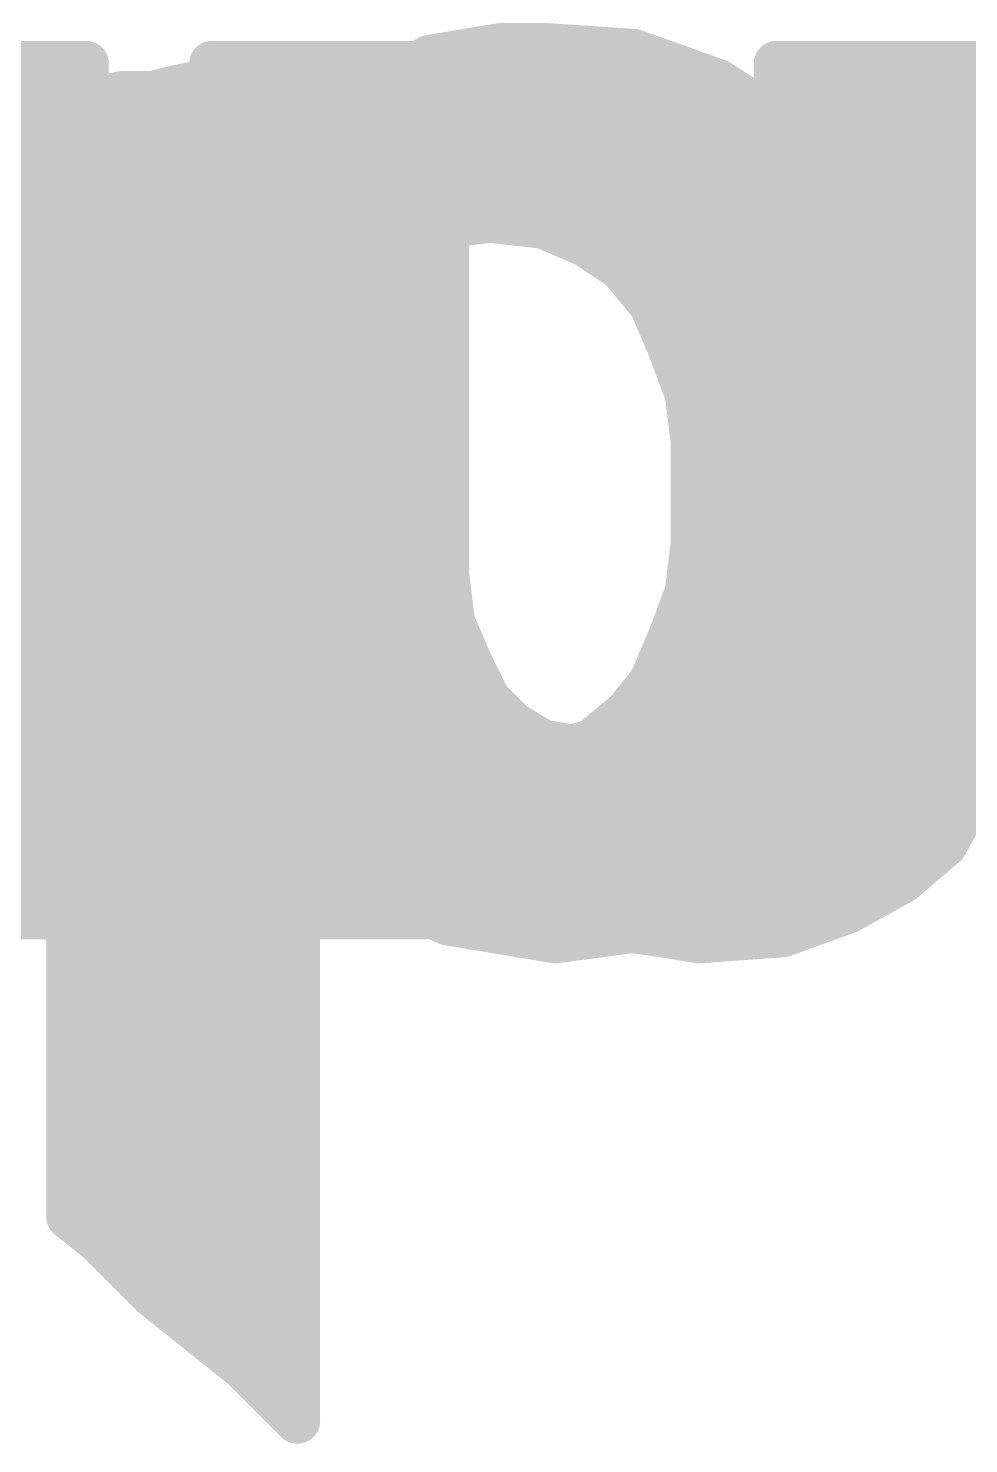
# Model space of a CAD drawing. Extents: x -29 to 78, y -12 to 55.
# Drawn here: x 13.653 to 15.219, y 16.318 to 18.675 of the extents above; entities that cross this region are included whole.
import ezdxf

# ---------------------------------------------------------------- set-up
doc = ezdxf.new("R2010")
doc.units = 0
doc.layers.add('21', color=41, linetype='CONTINUOUS')
doc.layers.add('22', color=40, linetype='CONTINUOUS')

msp = doc.modelspace()

# ---------------------------------------------------------------- linework, layer by layer
at = {"layer": '21', "const_width": 0.0762}
for points in [[(14.321, 18.626), (14.441, 18.646)], [(14.441, 18.646), (14.511, 18.646)], [(14.511, 18.646), (14.661, 18.636)], [(14.661, 18.636), (14.801, 18.586)], [(13.991, 18.596), (14.091, 18.616)], [(14.091, 18.616), (14.091, 18.436)], [(14.221, 18.566), (14.321, 18.626)], [(13.901, 18.576), (13.951, 18.586)], [(13.951, 18.586), (13.991, 18.596)], [(13.9782, 18.5928), (14.091, 18.5928)], [(14.2657, 18.5928), (14.782, 18.5928)], [(14.801, 18.586), (14.911, 18.516)], [(13.761, 18.556), (13.811, 18.566)], [(13.811, 18.566), (13.861, 18.566)], [(13.861, 18.566), (13.901, 18.576)], [(14.171, 18.526), (14.221, 18.566)], [(13.721, 18.546), (13.761, 18.556)], [(13.721, 16.696), (13.721, 18.546)], [(13.721, 18.5166), (14.091, 18.5166)], [(14.131, 18.486), (14.171, 18.526)], [(14.1616, 18.5166), (14.9101, 18.5166)], [(14.911, 18.516), (15.001, 18.416)], [(14.091, 18.436), (14.131, 18.486)], [(13.721, 18.4404), (14.091, 18.4404)], [(14.0945, 18.4404), (14.979, 18.4404)], [(15.001, 18.416), (15.071, 18.306)], [(13.721, 18.3642), (15.034, 18.3642)], [(14.421, 18.356), (14.341, 18.346)], [(14.511, 18.346), (14.421, 18.356)], [(14.341, 18.346), (14.261, 18.316)], [(14.581, 18.316), (14.511, 18.346)], [(14.261, 18.316), (14.211, 18.276)], [(14.641, 18.276), (14.581, 18.316)], [(15.071, 18.306), (15.111, 18.176)], [(13.721, 18.288), (14.226, 18.288)], [(14.623, 18.288), (15.0765, 18.288)], [(14.211, 18.276), (14.161, 18.216)], [(14.691, 18.216), (14.641, 18.276)], [(13.721, 18.2118), (14.1592, 18.2118)], [(14.161, 18.216), (14.131, 18.146)], [(14.721, 18.146), (14.691, 18.216)], [(14.6928, 18.2118), (15.1, 18.2118)], [(15.111, 18.176), (15.141, 18.036)], [(14.131, 18.146), (14.101, 18.066)], [(14.751, 18.066), (14.721, 18.146)], [(13.721, 18.1356), (14.1271, 18.1356)], [(14.7249, 18.1356), (15.1197, 18.1356)], [(14.101, 18.066), (14.091, 17.986)], [(14.761, 17.986), (14.751, 18.066)], [(13.721, 18.0594), (14.1002, 18.0594)], [(14.7518, 18.0594), (15.136, 18.0594)], [(15.141, 18.036), (15.151, 17.886)], [(13.721, 17.9832), (14.091, 17.9832)], [(14.091, 17.986), (14.091, 17.816)], [(14.761, 17.896), (14.761, 17.986)], [(14.761, 17.9832), (15.1445, 17.9832)], [(13.721, 17.907), (14.091, 17.907)], [(14.761, 17.907), (15.1496, 17.907)], [(14.761, 17.816), (14.761, 17.896)], [(14.761, 17.896), (15.151, 17.886)], [(15.151, 17.886), (14.761, 17.896)], [(15.151, 17.886), (15.141, 17.746)], [(13.721, 17.8308), (14.091, 17.8308)], [(14.761, 17.8308), (15.1471, 17.8308)], [(14.091, 17.816), (14.131, 17.656)], [(14.751, 17.736), (14.761, 17.816)], [(13.721, 17.7546), (14.1064, 17.7546)], [(14.721, 17.656), (14.751, 17.736)], [(14.7533, 17.7546), (15.1416, 17.7546)], [(15.141, 17.746), (15.111, 17.616)], [(13.721, 17.6784), (14.1254, 17.6784)], [(14.7294, 17.6784), (15.1254, 17.6784)], [(14.131, 17.656), (14.161, 17.586)], [(14.691, 17.586), (14.721, 17.656)], [(15.061, 17.496), (14.721, 17.656)], [(14.721, 17.656), (15.061, 17.496)], [(13.721, 17.6022), (14.1541, 17.6022)], [(14.6979, 17.6022), (14.8353, 17.6022)], [(14.8353, 17.6022), (15.1052, 17.6022)], [(15.111, 17.616), (15.061, 17.496)], [(14.161, 17.586), (14.211, 17.536)], [(14.651, 17.536), (14.691, 17.586)], [(13.721, 17.526), (14.223, 17.526)], [(14.211, 17.536), (14.271, 17.486)], [(14.591, 17.486), (14.651, 17.536)], [(14.639, 17.526), (14.9973, 17.526)], [(14.9973, 17.526), (15.0735, 17.526)], [(14.271, 17.486), (14.341, 17.466)], [(14.511, 17.466), (14.591, 17.486)], [(15.061, 17.496), (15.001, 17.386)], [(14.341, 17.466), (14.431, 17.456)], [(14.431, 17.456), (14.511, 17.466)], [(13.721, 17.4498), (15.0358, 17.4498)], [(15.001, 17.386), (14.911, 17.296)], [(13.721, 17.3736), (14.101, 17.3736)], [(14.111, 17.376), (14.101, 17.376)], [(14.101, 17.376), (14.101, 16.356)], [(14.191, 17.276), (14.111, 17.376)], [(14.1129, 17.3736), (14.9886, 17.3736)], [(13.721, 17.2974), (14.101, 17.2974)], [(14.1739, 17.2974), (14.9124, 17.2974)], [(14.911, 17.296), (14.801, 17.216)], [(14.291, 17.216), (14.191, 17.276)], [(13.721, 17.2212), (14.101, 17.2212)], [(14.2823, 17.2212), (14.8082, 17.2212)], [(14.351, 17.186), (14.291, 17.216)], [(14.801, 17.216), (14.681, 17.176)], [(14.531, 17.156), (14.351, 17.186)], [(14.681, 17.176), (14.531, 17.156)], [(13.721, 17.145), (14.101, 17.145)], [(13.721, 17.0688), (14.101, 17.0688)], [(13.721, 16.9926), (14.101, 16.9926)], [(13.721, 16.9164), (14.101, 16.9164)], [(13.721, 16.8402), (14.101, 16.8402)], [(13.721, 16.764), (14.101, 16.764)], [(13.771, 16.656), (13.721, 16.696)], [(13.7313, 16.6878), (14.101, 16.6878)], [(13.861, 16.566), (13.771, 16.656)], [(13.8154, 16.6116), (14.101, 16.6116)], [(14.011, 16.446), (13.861, 16.566)], [(13.8993, 16.5354), (14.101, 16.5354)], [(13.9945, 16.4592), (14.101, 16.4592)], [(14.101, 16.356), (14.011, 16.446)], [(14.074, 16.383), (14.101, 16.383)]]:
    msp.add_lwpolyline(points, dxfattribs=at)
at = {"layer": '21', "const_width": 0.0381}
for points in [[(14.441, 18.6651, 1), (14.441, 18.627)], [(14.4441, 18.6272, 1), (14.4379, 18.6648)], [(14.5123, 18.665, 1), (14.5097, 18.627)], [(14.511, 18.627, 1), (14.511, 18.6651)], [(14.6674, 18.6539, 1), (14.6546, 18.6181)], [(14.6597, 18.617, 1), (14.6623, 18.655)], [(14.1101, 18.616, 1), (14.072, 18.616)], [(14.0947, 18.5973, 1), (14.0873, 18.6347)], [(14.3179, 18.6448, 1), (14.3241, 18.6072)], [(14.3308, 18.6097, 1), (14.3112, 18.6423)], [(13.9464, 18.6045, 1), (13.9556, 18.5675)], [(13.9547, 18.5673, 1), (13.9473, 18.6047)], [(13.9782, 18.6119, 1), (13.9782, 18.5738)], [(13.9873, 18.6147, 1), (13.9947, 18.5773)], [(13.9956, 18.5775, 1), (13.9864, 18.6145)], [(14.091, 18.5738, 1), (14.091, 18.6119)], [(14.2657, 18.6119, 1), (14.2657, 18.5738)], [(14.8112, 18.6021, 1), (14.7908, 18.5699)], [(14.782, 18.5738, 1), (14.782, 18.6119)], [(14.7946, 18.5681, 1), (14.8074, 18.6039)], [(13.811, 18.5851, 1), (13.811, 18.547)], [(13.8147, 18.5473, 1), (13.8073, 18.5847)], [(13.8564, 18.5845, 1), (13.8656, 18.5475)], [(13.861, 18.547, 1), (13.861, 18.5851)], [(13.8973, 18.5947, 1), (13.9047, 18.5573)], [(13.9056, 18.5575, 1), (13.8964, 18.5945)], [(14.2112, 18.5823, 1), (14.2308, 18.5497)], [(14.2329, 18.5511, 1), (14.2091, 18.5809)], [(13.7401, 18.546, 1), (13.702, 18.546)], [(13.7164, 18.5645, 1), (13.7256, 18.5275)], [(13.7573, 18.5747, 1), (13.7647, 18.5373)], [(13.7656, 18.5375, 1), (13.7564, 18.5745)], [(13.721, 18.5357, 1), (13.721, 18.4976)], [(14.091, 18.4976, 1), (14.091, 18.5357)], [(14.1616, 18.5357, 1), (14.1616, 18.4976)], [(14.1591, 18.5409, 1), (14.1829, 18.5111)], [(14.1845, 18.5125, 1), (14.1575, 18.5395)], [(14.9252, 18.5287, 1), (14.8968, 18.5033)], [(14.9101, 18.4976, 1), (14.9101, 18.5357)], [(14.9008, 18.4999, 1), (14.9212, 18.5321)], [(14.1175, 18.4995, 1), (14.1445, 18.4725)], [(14.1459, 18.4741, 1), (14.1161, 18.4979)], [(13.721, 18.4595, 1), (13.721, 18.4214)], [(14.0761, 18.4479, 1), (14.1059, 18.4241)], [(14.0945, 18.4595, 1), (14.0945, 18.4214)], [(14.091, 18.4214, 1), (14.091, 18.4595)], [(14.979, 18.4214, 1), (14.979, 18.4595)], [(14.072, 18.436, 1), (14.1101, 18.436)], [(15.0171, 18.4262, 1), (14.9849, 18.4058)], [(14.9868, 18.4033, 1), (15.0152, 18.4287)], [(13.721, 18.3833, 1), (13.721, 18.3452)], [(14.4231, 18.3749, 1), (14.4189, 18.3371)], [(14.4234, 18.3371, 1), (14.4186, 18.3749)], [(15.034, 18.3452, 1), (15.034, 18.3833)], [(14.3386, 18.3649, 1), (14.3434, 18.3271)], [(14.3477, 18.3282, 1), (14.3343, 18.3638)], [(14.5185, 18.3635, 1), (14.5035, 18.3285)], [(14.5089, 18.3271, 1), (14.5131, 18.3649)], [(14.2543, 18.3338, 1), (14.2677, 18.2982)], [(14.2729, 18.3011, 1), (14.2491, 18.3309)], [(14.5916, 18.3319, 1), (14.5704, 18.3001)], [(14.5735, 18.2985, 1), (14.5885, 18.3335)], [(15.0892, 18.3116, 1), (15.0528, 18.3004)], [(13.721, 18.3071, 1), (13.721, 18.269)], [(14.226, 18.269, 1), (14.226, 18.3071)], [(14.623, 18.3071, 1), (14.623, 18.269)], [(15.0549, 18.2958, 1), (15.0871, 18.3162)], [(15.0765, 18.269, 1), (15.0765, 18.3071)], [(14.1991, 18.2909, 1), (14.2229, 18.2611)], [(14.2256, 18.2638, 1), (14.1964, 18.2882)], [(14.6556, 18.2882, 1), (14.6264, 18.2638)], [(14.6304, 18.2601, 1), (14.6516, 18.2919)], [(13.721, 18.2309, 1), (13.721, 18.1928)], [(14.1464, 18.2282, 1), (14.1756, 18.2038)], [(14.1785, 18.2085, 1), (14.1435, 18.2235)], [(14.1592, 18.1928, 1), (14.1592, 18.2309)], [(14.7085, 18.2235, 1), (14.6735, 18.2085)], [(14.6928, 18.2309, 1), (14.6928, 18.1928)], [(14.6764, 18.2038, 1), (14.7056, 18.2282)], [(15.1, 18.1928, 1), (15.1, 18.2309)], [(15.1296, 18.18, 1), (15.0924, 18.172)], [(15.0928, 18.1704, 1), (15.1292, 18.1816)], [(14.1488, 18.1393, 1), (14.1132, 18.1527)], [(14.7388, 18.1527, 1), (14.7032, 18.1393)], [(13.721, 18.1547, 1), (13.721, 18.1166)], [(14.1135, 18.1535, 1), (14.1485, 18.1385)], [(14.1271, 18.1166, 1), (14.1271, 18.1547)], [(14.7035, 18.1385, 1), (14.7385, 18.1535)], [(14.7249, 18.1547, 1), (14.7249, 18.1166)], [(15.1197, 18.1166, 1), (15.1197, 18.1547)], [(14.1199, 18.0636, 1), (14.0821, 18.0684)], [(14.7699, 18.0684, 1), (14.7321, 18.0636)], [(13.721, 18.0785, 1), (13.721, 18.0404)], [(14.0832, 18.0727, 1), (14.1188, 18.0593)], [(14.1002, 18.0404, 1), (14.1002, 18.0785)], [(14.7518, 18.0785, 1), (14.7518, 18.0404)], [(14.7332, 18.0593, 1), (14.7688, 18.0727)], [(15.136, 18.0404, 1), (15.136, 18.0785)], [(15.16, 18.0373, 1), (15.122, 18.0347)], [(15.1224, 18.032, 1), (15.1596, 18.04)], [(13.721, 18.0023, 1), (13.721, 17.9642)], [(14.1101, 17.986, 1), (14.072, 17.986)], [(14.091, 17.9642, 1), (14.091, 18.0023)], [(14.761, 18.0023, 1), (14.761, 17.9642)], [(14.7801, 17.986, 1), (14.742, 17.986)], [(15.1445, 17.9642, 1), (15.1445, 18.0023)], [(14.0721, 17.9884, 1), (14.1099, 17.9836)], [(14.7421, 17.9836, 1), (14.7799, 17.9884)], [(13.721, 17.9261, 1), (13.721, 17.888)], [(14.091, 17.888, 1), (14.091, 17.9261)], [(14.761, 17.9261, 1), (14.761, 17.888)], [(15.1496, 17.888, 1), (15.1496, 17.9261)], [(14.7615, 17.915, 1), (14.7605, 17.877)], [(14.7615, 17.915, 1), (14.7605, 17.877)], [(14.7801, 17.896, 1), (14.742, 17.896)], [(14.742, 17.896, 1), (14.7801, 17.896)], [(15.17, 17.8846, 1), (15.132, 17.8874)], [(15.1505, 17.867, 1), (15.1515, 17.905)], [(15.1505, 17.867, 1), (15.1515, 17.905)], [(15.132, 17.8847, 1), (15.17, 17.8873)], [(13.721, 17.8498, 1), (13.721, 17.8117)], [(14.091, 17.8117, 1), (14.091, 17.8498)], [(14.761, 17.8498, 1), (14.761, 17.8117)], [(15.1471, 17.8117, 1), (15.1471, 17.8498)], [(14.1095, 17.8206, 1), (14.0725, 17.8114)], [(14.7799, 17.8136, 1), (14.7421, 17.8184)], [(14.072, 17.816, 1), (14.1101, 17.816)], [(14.742, 17.816, 1), (14.7801, 17.816)], [(13.721, 17.7736, 1), (13.721, 17.7355)], [(14.1064, 17.7355, 1), (14.1064, 17.7736)], [(14.7688, 17.7293, 1), (14.7332, 17.7427)], [(14.7533, 17.7736, 1), (14.7533, 17.7355)], [(15.1596, 17.7417, 1), (15.1224, 17.7503)], [(15.1416, 17.7355, 1), (15.1416, 17.7736)], [(14.7321, 17.7384, 1), (14.7699, 17.7336)], [(15.122, 17.7474, 1), (15.16, 17.7446)], [(13.721, 17.6974, 1), (13.721, 17.6593)], [(14.1254, 17.6593, 1), (14.1254, 17.6974)], [(14.7294, 17.6974, 1), (14.7294, 17.6593)], [(15.1254, 17.6593, 1), (15.1254, 17.6974)], [(14.1485, 17.6635, 1), (14.1135, 17.6485)], [(14.1125, 17.6514, 1), (14.1495, 17.6606)], [(14.7291, 17.6732, 1), (14.7129, 17.6388)], [(14.7291, 17.6732, 1), (14.7129, 17.6388)], [(14.7032, 17.6627, 1), (14.7388, 17.6493)], [(14.7385, 17.6485, 1), (14.7035, 17.6635)], [(13.721, 17.6212, 1), (13.721, 17.5831)], [(14.1541, 17.5831, 1), (14.1541, 17.6212)], [(14.6979, 17.6212, 1), (14.6979, 17.5831)], [(14.8353, 17.6212, 1), (14.8353, 17.5831)], [(14.8353, 17.5831, 1), (14.8353, 17.6212)], [(15.0924, 17.6203, 1), (15.1296, 17.6117)], [(15.1286, 17.6087, 1), (15.0934, 17.6233)], [(15.1052, 17.5831, 1), (15.1052, 17.6212)], [(14.1745, 17.5995, 1), (14.1475, 17.5725)], [(14.1435, 17.5785, 1), (14.1785, 17.5935)], [(14.6735, 17.5935, 1), (14.7085, 17.5785)], [(14.7059, 17.5741, 1), (14.6761, 17.5979)], [(13.721, 17.545, 1), (13.721, 17.5069)], [(14.2232, 17.5506, 1), (14.1988, 17.5214)], [(14.1975, 17.5225, 1), (14.2245, 17.5495)], [(14.223, 17.5069, 1), (14.223, 17.545)], [(14.639, 17.545, 1), (14.639, 17.5069)], [(14.6361, 17.5479, 1), (14.6659, 17.5241)], [(14.6632, 17.5214, 1), (14.6388, 17.5506)], [(14.9973, 17.545, 1), (14.9973, 17.5069)], [(14.9973, 17.5069, 1), (14.9973, 17.545)], [(15.0735, 17.5069, 1), (15.0735, 17.545)], [(14.2762, 17.5043, 1), (14.2658, 17.4677)], [(14.2588, 17.4714, 1), (14.2832, 17.5006)], [(14.5788, 17.5006, 1), (14.6032, 17.4714)], [(14.5956, 17.4675, 1), (14.5864, 17.5045)], [(15.0434, 17.5033, 1), (15.0786, 17.4887)], [(15.0777, 17.4869, 1), (15.0443, 17.5051)], [(15.0529, 17.4788, 1), (15.0691, 17.5132)], [(15.0529, 17.4788, 1), (15.0691, 17.5132)], [(14.3431, 17.4849, 1), (14.3389, 17.4471)], [(14.3358, 17.4477, 1), (14.3462, 17.4843)], [(14.4286, 17.4749, 1), (14.4334, 17.4371)], [(14.4289, 17.4371, 1), (14.4331, 17.4749)], [(14.5064, 17.4845, 1), (14.5156, 17.4475)], [(14.5134, 17.4471, 1), (14.5086, 17.4849)], [(13.721, 17.4688, 1), (13.721, 17.4307)], [(15.0358, 17.4307, 1), (15.0358, 17.4688)], [(15.0145, 17.3725, 1), (14.9875, 17.3995)], [(13.721, 17.3926, 1), (13.721, 17.3545)], [(14.101, 17.3951, 1), (14.101, 17.357)], [(14.1201, 17.376, 1), (14.082, 17.376)], [(14.1259, 17.3879, 1), (14.0961, 17.3641)], [(14.1129, 17.3926, 1), (14.1129, 17.3545)], [(14.101, 17.3545, 1), (14.101, 17.3926)], [(14.111, 17.357, 1), (14.111, 17.3951)], [(14.9843, 17.3951, 1), (15.0177, 17.3769)], [(14.9886, 17.3545, 1), (14.9886, 17.3926)], [(13.721, 17.3164, 1), (13.721, 17.2783)], [(14.101, 17.2783, 1), (14.101, 17.3164)], [(14.1739, 17.3164, 1), (14.1739, 17.2783)], [(14.8975, 17.3095, 1), (14.9245, 17.2825)], [(14.9222, 17.2806, 1), (14.8998, 17.3114)], [(14.9124, 17.2783, 1), (14.9124, 17.3164)], [(14.2008, 17.2923, 1), (14.1812, 17.2597)], [(14.1761, 17.2641, 1), (14.2059, 17.2879)], [(13.721, 17.2402, 1), (13.721, 17.2021)], [(14.101, 17.2021, 1), (14.101, 17.2402)], [(14.2823, 17.2402, 1), (14.2823, 17.2021)], [(14.8082, 17.2021, 1), (14.8082, 17.2402)], [(14.2995, 17.233, 1), (14.2825, 17.199)], [(14.2812, 17.1997, 1), (14.3008, 17.2323)], [(14.7898, 17.2314, 1), (14.8122, 17.2006)], [(14.807, 17.1979, 1), (14.795, 17.2341)], [(14.3541, 17.2048, 1), (14.3479, 17.1672)], [(14.3425, 17.169, 1), (14.3595, 17.203)], [(14.675, 17.1941, 1), (14.687, 17.1579)], [(14.6835, 17.1571, 1), (14.6785, 17.1949)], [(14.5285, 17.1749, 1), (14.5335, 17.1371)], [(14.5279, 17.1372, 1), (14.5341, 17.1748)], [(13.721, 17.164, 1), (13.721, 17.1259)], [(14.101, 17.1259, 1), (14.101, 17.164)], [(13.721, 17.0878, 1), (13.721, 17.0497)], [(14.101, 17.0497, 1), (14.101, 17.0878)], [(13.721, 17.0116, 1), (13.721, 16.9735)], [(14.101, 16.9735, 1), (14.101, 17.0116)], [(13.721, 16.9354, 1), (13.721, 16.8973)], [(14.101, 16.8973, 1), (14.101, 16.9354)], [(13.721, 16.8592, 1), (13.721, 16.8211)], [(14.101, 16.8211, 1), (14.101, 16.8592)], [(13.721, 16.783, 1), (13.721, 16.7449)], [(14.101, 16.7449, 1), (14.101, 16.783)], [(13.7329, 16.7109, 1), (13.7091, 16.6811)], [(13.702, 16.696, 1), (13.7401, 16.696)], [(13.7313, 16.7068, 1), (13.7313, 16.6687)], [(14.101, 16.6687, 1), (14.101, 16.7068)], [(13.7845, 16.6695, 1), (13.7575, 16.6425)], [(13.7591, 16.6411, 1), (13.7829, 16.6709)], [(13.8154, 16.6306, 1), (13.8154, 16.5925)], [(14.101, 16.5925, 1), (14.101, 16.6306)], [(13.8729, 16.5809, 1), (13.8491, 16.5511)], [(13.8475, 16.5525, 1), (13.8745, 16.5795)], [(13.8993, 16.5544, 1), (13.8993, 16.5163)], [(14.101, 16.5163, 1), (14.101, 16.5544)], [(13.9945, 16.4782, 1), (13.9945, 16.4401)], [(14.0245, 16.4595, 1), (13.9975, 16.4325)], [(13.9991, 16.4311, 1), (14.0229, 16.4609)], [(14.101, 16.4401, 1), (14.101, 16.4782)], [(14.074, 16.402, 1), (14.074, 16.3639)], [(14.101, 16.3639, 1), (14.101, 16.402)], [(14.0875, 16.3425, 1), (14.1145, 16.3695)], [(14.082, 16.356, 1), (14.1201, 16.356)]]:
    msp.add_lwpolyline(points, format="xyb", dxfattribs=at)
at = {"layer": '22', "const_width": 0.0762}
for points in [[(13.749, 18.616), (13.379, 18.616)], [(13.749, 17.196), (13.749, 18.616)], [(14.349, 18.616), (13.959, 18.616)], [(13.959, 18.616), (13.959, 17.196)], [(14.349, 17.766), (14.349, 18.616)], [(15.279, 18.616), (14.899, 18.616)], [(14.899, 18.616), (14.899, 17.816)], [(13.379, 18.5928), (13.749, 18.5928)], [(13.959, 18.5928), (14.349, 18.5928)], [(14.899, 18.5928), (15.279, 18.5928)], [(13.379, 18.5166), (13.749, 18.5166)], [(13.959, 18.5166), (14.349, 18.5166)], [(14.899, 18.5166), (15.279, 18.5166)], [(13.379, 18.4404), (13.749, 18.4404)], [(13.959, 18.4404), (14.349, 18.4404)], [(14.899, 18.4404), (15.279, 18.4404)], [(12.4665, 18.3642), (13.749, 18.3642)], [(13.959, 18.3642), (14.349, 18.3642)], [(14.899, 18.3642), (15.279, 18.3642)], [(13.2554, 18.288), (13.749, 18.288)], [(13.959, 18.288), (14.349, 18.288)], [(14.899, 18.288), (15.279, 18.288)], [(13.3095, 18.2118), (13.749, 18.2118)], [(13.959, 18.2118), (14.349, 18.2118)], [(14.899, 18.2118), (15.279, 18.2118)], [(13.3449, 18.1356), (13.749, 18.1356)], [(13.959, 18.1356), (14.349, 18.1356)], [(14.899, 18.1356), (15.279, 18.1356)], [(13.3564, 18.0594), (13.749, 18.0594)], [(13.959, 18.0594), (14.349, 18.0594)], [(14.899, 18.0594), (15.279, 18.0594)], [(13.359, 17.9832), (13.749, 17.9832)], [(13.959, 17.9832), (14.349, 17.9832)], [(14.899, 17.9832), (15.279, 17.9832)], [(13.359, 17.907), (13.749, 17.907)], [(13.959, 17.907), (14.349, 17.907)], [(14.899, 17.907), (15.279, 17.907)], [(13.359, 17.8308), (13.749, 17.8308)], [(13.959, 17.8308), (14.349, 17.8308)], [(14.899, 17.8308), (15.279, 17.8308)], [(14.899, 17.816), (14.879, 17.656)], [(14.359, 17.686), (14.349, 17.766)], [(13.359, 17.7546), (13.749, 17.7546)], [(13.959, 17.7546), (14.3504, 17.7546)], [(14.8913, 17.7546), (15.279, 17.7546)], [(13.359, 17.6784), (13.749, 17.6784)], [(13.959, 17.6784), (14.3623, 17.6784)], [(14.389, 17.616), (14.359, 17.686)], [(14.8818, 17.6784), (15.279, 17.6784)], [(14.879, 17.656), (14.869, 17.596)], [(13.359, 17.6022), (13.749, 17.6022)], [(13.959, 17.6022), (14.3959, 17.6022)], [(14.419, 17.556), (14.389, 17.616)], [(14.869, 17.596), (14.809, 17.516)], [(14.87, 17.6022), (15.2765, 17.6022)], [(14.459, 17.516), (14.419, 17.556)], [(13.359, 17.526), (13.749, 17.526)], [(13.959, 17.526), (14.449, 17.526)], [(14.8165, 17.526), (15.2626, 17.526)], [(14.509, 17.486), (14.459, 17.516)], [(14.809, 17.516), (14.759, 17.486)], [(15.229, 17.406), (15.259, 17.506)], [(14.569, 17.476), (14.509, 17.486)], [(14.649, 17.466), (14.569, 17.476)], [(14.709, 17.476), (14.649, 17.466)], [(14.759, 17.486), (14.709, 17.476)], [(13.359, 17.4498), (13.749, 17.4498)], [(13.959, 17.4498), (15.2421, 17.4498)], [(15.179, 17.316), (15.229, 17.406)], [(14.329, 17.196), (14.329, 17.396)], [(14.329, 17.396), (14.339, 17.396)], [(14.339, 17.396), (14.379, 17.336)], [(13.359, 17.3736), (13.749, 17.3736)], [(13.959, 17.3736), (14.329, 17.3736)], [(14.3539, 17.3736), (15.211, 17.3736)], [(14.379, 17.336), (14.419, 17.286)], [(15.109, 17.256), (15.179, 17.316)], [(13.359, 17.2974), (13.749, 17.2974)], [(13.959, 17.2974), (14.329, 17.2974)], [(14.4099, 17.2974), (15.1573, 17.2974)], [(14.419, 17.286), (14.469, 17.246)], [(14.469, 17.246), (14.529, 17.216)], [(15.019, 17.206), (15.109, 17.256)], [(13.359, 17.2212), (13.749, 17.2212)], [(13.959, 17.2212), (14.329, 17.2212)], [(14.5186, 17.2212), (15.0464, 17.2212)], [(13.359, 17.196), (13.749, 17.196)], [(13.959, 17.196), (14.329, 17.196)], [(14.529, 17.216), (14.579, 17.196)], [(14.579, 17.196), (14.639, 17.176)], [(14.909, 17.166), (15.019, 17.206)], [(14.639, 17.176), (14.709, 17.166)], [(14.709, 17.166), (14.769, 17.156)], [(14.769, 17.156), (14.909, 17.166)]]:
    msp.add_lwpolyline(points, dxfattribs=at)
at = {"layer": '22', "const_width": 0.0381}
for points in [[(13.7681, 18.616, 1), (13.73, 18.616)], [(13.749, 18.5969, 1), (13.749, 18.635)], [(13.959, 18.635, 1), (13.959, 18.5969)], [(13.9781, 18.616, 1), (13.94, 18.616)], [(14.3681, 18.616, 1), (14.33, 18.616)], [(14.349, 18.5969, 1), (14.349, 18.635)], [(14.899, 18.635, 1), (14.899, 18.5969)], [(14.9181, 18.616, 1), (14.88, 18.616)], [(13.749, 18.5738, 1), (13.749, 18.6119)], [(13.959, 18.6119, 1), (13.959, 18.5738)], [(14.349, 18.5738, 1), (14.349, 18.6119)], [(14.899, 18.6119, 1), (14.899, 18.5738)], [(13.749, 18.4976, 1), (13.749, 18.5357)], [(13.959, 18.5357, 1), (13.959, 18.4976)], [(14.349, 18.4976, 1), (14.349, 18.5357)], [(14.899, 18.5357, 1), (14.899, 18.4976)], [(13.749, 18.4214, 1), (13.749, 18.4595)], [(13.959, 18.4595, 1), (13.959, 18.4214)], [(14.349, 18.4214, 1), (14.349, 18.4595)], [(14.899, 18.4595, 1), (14.899, 18.4214)], [(13.749, 18.3452, 1), (13.749, 18.3833)], [(13.959, 18.3833, 1), (13.959, 18.3452)], [(14.349, 18.3452, 1), (14.349, 18.3833)], [(14.899, 18.3833, 1), (14.899, 18.3452)], [(13.749, 18.269, 1), (13.749, 18.3071)], [(13.959, 18.3071, 1), (13.959, 18.269)], [(14.349, 18.269, 1), (14.349, 18.3071)], [(14.899, 18.3071, 1), (14.899, 18.269)], [(13.749, 18.1928, 1), (13.749, 18.2309)], [(13.959, 18.2309, 1), (13.959, 18.1928)], [(14.349, 18.1928, 1), (14.349, 18.2309)], [(14.899, 18.2309, 1), (14.899, 18.1928)], [(13.749, 18.1166, 1), (13.749, 18.1547)], [(13.959, 18.1547, 1), (13.959, 18.1166)], [(14.349, 18.1166, 1), (14.349, 18.1547)], [(14.899, 18.1547, 1), (14.899, 18.1166)], [(13.749, 18.0404, 1), (13.749, 18.0785)], [(13.959, 18.0785, 1), (13.959, 18.0404)], [(14.349, 18.0404, 1), (14.349, 18.0785)], [(14.899, 18.0785, 1), (14.899, 18.0404)], [(13.749, 17.9642, 1), (13.749, 18.0023)], [(13.959, 18.0023, 1), (13.959, 17.9642)], [(14.349, 17.9642, 1), (14.349, 18.0023)], [(14.899, 18.0023, 1), (14.899, 17.9642)], [(13.749, 17.888, 1), (13.749, 17.9261)], [(13.959, 17.9261, 1), (13.959, 17.888)], [(14.349, 17.888, 1), (14.349, 17.9261)], [(14.899, 17.9261, 1), (14.899, 17.888)], [(13.749, 17.8117, 1), (13.749, 17.8498)], [(13.959, 17.8498, 1), (13.959, 17.8117)], [(14.349, 17.8117, 1), (14.349, 17.8498)], [(14.899, 17.8498, 1), (14.899, 17.8117)], [(14.9179, 17.8136, 1), (14.8801, 17.8184)], [(14.88, 17.816, 1), (14.9181, 17.816)], [(14.3679, 17.7684, 1), (14.3301, 17.7636)], [(13.749, 17.7355, 1), (13.749, 17.7736)], [(13.959, 17.7736, 1), (13.959, 17.7355)], [(14.33, 17.766, 1), (14.3681, 17.766)], [(14.3504, 17.7355, 1), (14.3504, 17.7736)], [(14.8913, 17.7736, 1), (14.8913, 17.7355)], [(13.749, 17.6593, 1), (13.749, 17.6974)], [(13.959, 17.6974, 1), (13.959, 17.6593)], [(14.3765, 17.6935, 1), (14.3415, 17.6785)], [(14.3401, 17.6836, 1), (14.3779, 17.6884)], [(14.3623, 17.6593, 1), (14.3623, 17.6974)], [(14.8818, 17.6974, 1), (14.8818, 17.6593)], [(14.8978, 17.6529, 1), (14.8602, 17.6591)], [(14.8601, 17.6584, 1), (14.8979, 17.6536)], [(13.749, 17.5831, 1), (13.749, 17.6212)], [(13.959, 17.6212, 1), (13.959, 17.5831)], [(14.406, 17.6245, 1), (14.372, 17.6075)], [(14.3715, 17.6085, 1), (14.4065, 17.6235)], [(14.3959, 17.5831, 1), (14.3959, 17.6212)], [(14.87, 17.6212, 1), (14.87, 17.5831)], [(14.8842, 17.5846, 1), (14.8538, 17.6074)], [(14.8502, 17.5991, 1), (14.8878, 17.5929)], [(14.4325, 17.5695, 1), (14.4055, 17.5425)], [(13.749, 17.5069, 1), (13.749, 17.545)], [(13.959, 17.545, 1), (13.959, 17.5069)], [(14.402, 17.5475, 1), (14.436, 17.5645)], [(14.449, 17.5069, 1), (14.449, 17.545)], [(14.8165, 17.545, 1), (14.8165, 17.5069)], [(14.4688, 17.5323, 1), (14.4492, 17.4997)], [(14.4455, 17.5025, 1), (14.4725, 17.5295)], [(14.7938, 17.5274, 1), (14.8242, 17.5046)], [(14.8188, 17.4997, 1), (14.7992, 17.5323)], [(14.5121, 17.5048, 1), (14.5059, 17.4672)], [(14.4992, 17.4697, 1), (14.5188, 17.5023)], [(14.5714, 17.4949, 1), (14.5666, 17.4571)], [(14.7121, 17.4572, 1), (14.7059, 17.4948)], [(14.7492, 17.5023, 1), (14.7688, 17.4697)], [(14.7627, 17.4673, 1), (14.7553, 17.5047)], [(14.5659, 17.4572, 1), (14.5721, 17.4948)], [(14.6459, 17.4848, 1), (14.6521, 17.4472)], [(14.6466, 17.4471, 1), (14.6514, 17.4849)], [(14.7053, 17.4947, 1), (14.7127, 17.4573)], [(13.749, 17.4307, 1), (13.749, 17.4688)], [(13.959, 17.4688, 1), (13.959, 17.4307)], [(15.2457, 17.3967, 1), (15.2123, 17.4153)], [(14.329, 17.4151, 1), (14.329, 17.377)], [(14.3481, 17.396, 1), (14.31, 17.396)], [(14.3549, 17.4066, 1), (14.3231, 17.3854)], [(14.339, 17.377, 1), (14.339, 17.4151)], [(15.2108, 17.4115, 1), (15.2472, 17.4005)], [(13.749, 17.3545, 1), (13.749, 17.3926)], [(13.959, 17.3926, 1), (13.959, 17.3545)], [(14.329, 17.3545, 1), (14.329, 17.3926)], [(14.3539, 17.3926, 1), (14.3539, 17.3545)], [(15.211, 17.3545, 1), (15.211, 17.3926)], [(14.3939, 17.3479, 1), (14.3641, 17.3241)], [(14.3631, 17.3254, 1), (14.3949, 17.3466)], [(15.1914, 17.3015, 1), (15.1666, 17.3305)], [(13.749, 17.2783, 1), (13.749, 17.3164)], [(13.959, 17.3164, 1), (13.959, 17.2783)], [(14.329, 17.2783, 1), (14.329, 17.3164)], [(14.4099, 17.3164, 1), (14.4099, 17.2783)], [(15.1573, 17.2783, 1), (15.1573, 17.3164)], [(15.1623, 17.3253, 1), (15.1957, 17.3067)], [(14.4309, 17.3009, 1), (14.4071, 17.2711)], [(14.4041, 17.2741, 1), (14.4339, 17.2979)], [(14.4775, 17.263, 1), (14.4605, 17.229)], [(14.4571, 17.2311, 1), (14.4809, 17.2609)], [(15.0966, 17.2705, 1), (15.1214, 17.2415)], [(15.1183, 17.2393, 1), (15.0997, 17.2727)], [(13.749, 17.2021, 1), (13.749, 17.2402)], [(13.959, 17.2402, 1), (13.959, 17.2021)], [(14.329, 17.2021, 1), (14.329, 17.2402)], [(14.5186, 17.2402, 1), (14.5186, 17.2021)], [(15.0464, 17.2021, 1), (15.0464, 17.2402)], [(13.749, 17.177, 1), (13.749, 17.2151)], [(13.959, 17.2151, 1), (13.959, 17.177)], [(14.329, 17.177, 1), (14.329, 17.2151)], [(14.5361, 17.2337, 1), (14.5219, 17.1983)], [(14.5205, 17.199, 1), (14.5375, 17.233)], [(14.585, 17.2141, 1), (14.573, 17.1779)], [(14.5719, 17.1783, 1), (14.5861, 17.2137)], [(15.0097, 17.2227, 1), (15.0283, 17.1893)], [(15.0255, 17.1881, 1), (15.0125, 17.2239)], [(13.73, 17.196, 1), (13.7681, 17.196)], [(13.94, 17.196, 1), (13.9781, 17.196)], [(14.31, 17.196, 1), (14.3481, 17.196)], [(14.6417, 17.1949, 1), (14.6363, 17.1571)], [(14.633, 17.1579, 1), (14.645, 17.1941)], [(14.7121, 17.1848, 1), (14.7059, 17.1472)], [(14.7063, 17.1471, 1), (14.7117, 17.1849)], [(14.7676, 17.175, 1), (14.7704, 17.137)], [(14.7659, 17.1372, 1), (14.7721, 17.1748)], [(14.9025, 17.1839, 1), (14.9155, 17.1481)], [(14.9104, 17.147, 1), (14.9076, 17.185)]]:
    msp.add_lwpolyline(points, format="xyb", dxfattribs=at)

doc.saveas('drawing.dxf')
